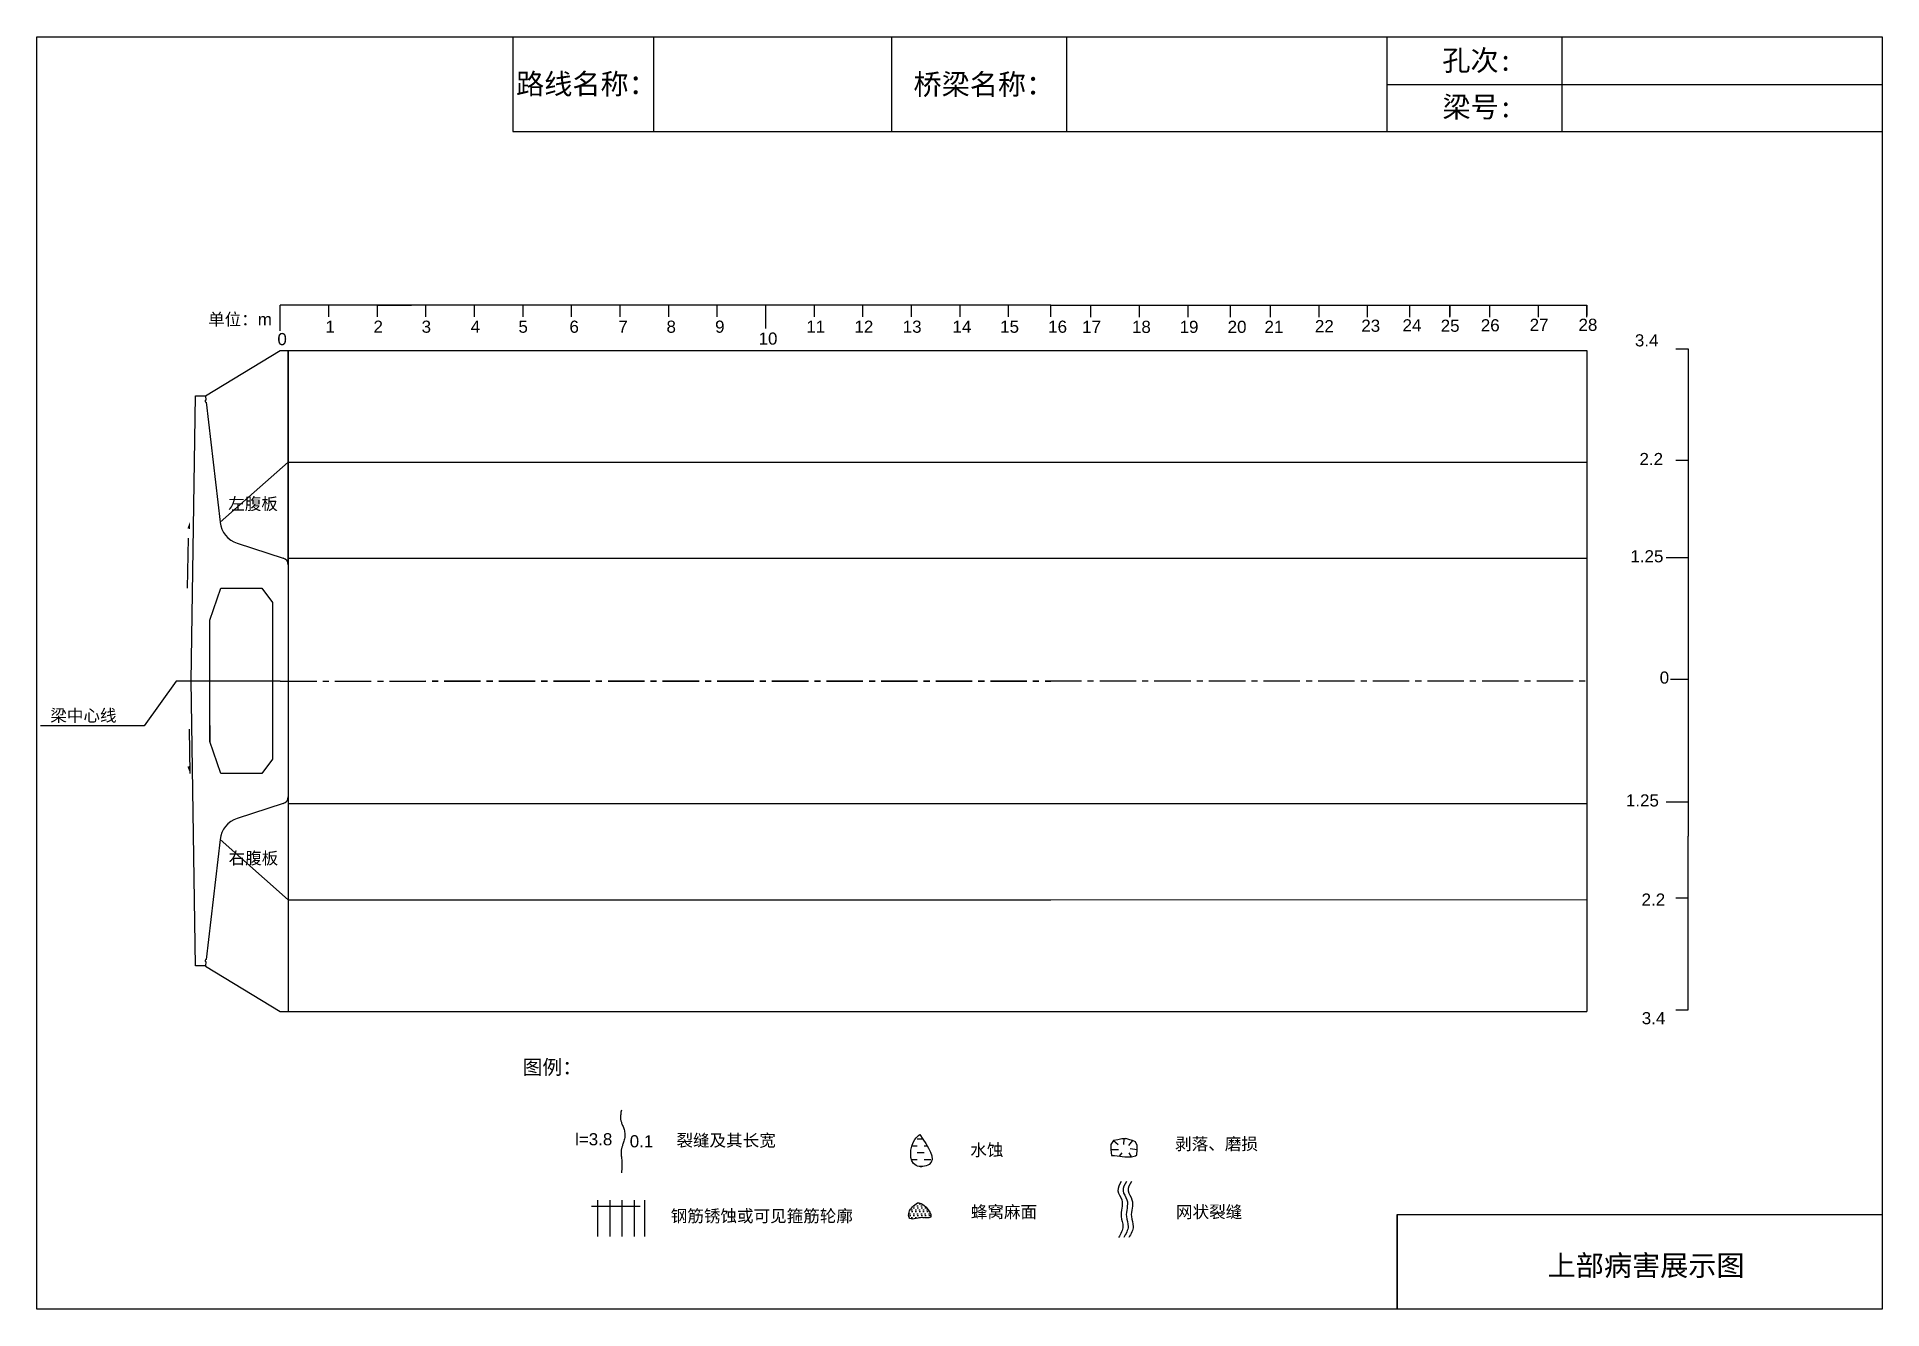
# Model space of a CAD drawing. Header units: millimetres. Extents: x 3555.8 to 3593.8, y 1860.2 to 1886.4.
import ezdxf

# ---------------------------------------------------------------- set-up
doc = ezdxf.new("R2010")
doc.units = ezdxf.units.MM
for name, pattern in [('1', [2, 1, 1]), ('CENTER2', [1.125, 0.75, -0.125, 0.125, -0.125]), ('DASHED', [0.75, 0.5, -0.25])]:
    doc.linetypes.add(name, pattern=pattern)
for name, color, linetype in [('1', 1, 'Continuous'), ('加固措施', 7, 'Continuous'), ('图层1', 7, 'Continuous'), ('病害', 5, 'Continuous')]:
    doc.layers.add(name, color=color, linetype=linetype)
doc.styles.get("Standard").update_dxf_attribs({"font": 'arial.ttf'})
doc.styles.add('汉字', font='')
doc.styles.get('汉字').set_extended_font_data('SimSun')
pattern_1 = [(0, (3271.80363, 1839.14472), (0.0396875, 0.079375), [0, -0.079375])]
pattern_2 = [(0, (3064.352286, 1809.57423), (0.0396875, 0.079375), [0, -0.079375])]
pattern_3 = [(0, (3302.07756, 1845.5972), (0.142875, 0.142875), [0.142875, -0.142875])]

# ---------------------------------------------------------------- blocks, each defined once
blk = doc.blocks.new('adfsd')
at = {"lineweight": -2, "ltscale": 0.5}
for p, q in [((1140.876, -3083.768), (1140.94, -3083.769)), ((1140.897, -3083.694), (1140.936, -3083.729)), ((1140.948, -3083.824), (1140.969, -3083.796)), ((1140.983, -3083.682), (1140.981, -3083.729)), ((1141.053, -3083.694), (1141.022, -3083.735)), ((1141.045, -3083.83), (1141.028, -3083.796)), ((1141.094, -3083.772), (1141.036, -3083.763))]:
    blk.add_line(p, q, dxfattribs=at)
blk.add_lwpolyline([(1141, -3083.682), (1140.967, -3083.682), (1140.934, -3083.69), (1140.897, -3083.694), (1140.876, -3083.727), (1140.876, -3083.768), (1140.88, -3083.818), (1140.905, -3083.818), (1140.991, -3083.83), (1141.045, -3083.83), (1141.078, -3083.822), (1141.09, -3083.814), (1141.094, -3083.772), (1141.094, -3083.735), (1141.078, -3083.707), (1141.053, -3083.694), (1141.033, -3083.69), (1141, -3083.678)], dxfattribs=at)

msp = doc.modelspace()

# ---------------------------------------------------------------- hatches: boundary and pattern name
at = {"layer": '加固措施', "lineweight": -2}
h = msp.add_hatch(dxfattribs=at)
h.set_pattern_fill('DASH', color=256, scale=0.045)
h.set_pattern_definition(pattern_3)
edge = h.paths.add_edge_path()
edge.add_spline(control_points=[(3574.025, 1863.834), (3573.99, 1863.803), (3573.823, 1863.655), (3573.778, 1863.118), (3574.448, 1863.213), (3574.201, 1863.577), (3574.025, 1863.834)], knot_values=[0, 0, 0, 0, 3.237042, 15.187225, 21.182779, 35.601669, 35.601669, 35.601669, 35.601669], degree=3, periodic=0)
h = msp.add_hatch(dxfattribs=at)
h.set_pattern_fill('DASH', color=256, scale=0.045)
h.set_pattern_definition(pattern_3)
edge = h.paths.add_edge_path()
edge.add_spline(control_points=[(3574.025, 1863.834), (3573.99, 1863.803), (3573.823, 1863.655), (3573.778, 1863.118), (3574.448, 1863.213), (3574.201, 1863.577), (3574.025, 1863.834)], knot_values=[0, 0, 0, 0, 3.237042, 15.187225, 21.182779, 35.601669, 35.601669, 35.601669, 35.601669], degree=3, periodic=0)
h = msp.add_hatch(dxfattribs=at)
h.set_pattern_fill('DOTS', scale=0.05)
h.set_pattern_definition(pattern_1)
edge = h.paths.add_edge_path()
edge.add_spline(control_points=[(3573.978, 1862.422), (3573.904, 1862.371), (3573.798, 1862.298), (3573.786, 1862.029), (3574.036, 1862.153), (3574.375, 1862.056), (3574.123, 1862.428), (3573.986, 1862.422), (3573.978, 1862.422)], knot_values=[0, 0, 0, 0, 5.205471, 7.397577, 12.944796, 16.169923, 23.88441, 24.400432, 24.400432, 24.400432, 24.400432], degree=3, periodic=0)
h = msp.add_hatch(dxfattribs=at)
h.set_pattern_fill('DOTS', scale=0.05)
h.set_pattern_definition(pattern_1)
edge = h.paths.add_edge_path()
edge.add_spline(control_points=[(3573.978, 1862.422), (3573.904, 1862.371), (3573.798, 1862.298), (3573.786, 1862.029), (3574.036, 1862.153), (3574.375, 1862.056), (3574.123, 1862.428), (3573.986, 1862.422), (3573.978, 1862.422)], knot_values=[0, 0, 0, 0, 5.205471, 7.397577, 12.944796, 16.169923, 23.88441, 24.400432, 24.400432, 24.400432, 24.400432], degree=3, periodic=0)
at = {"layer": '病害', "lineweight": -2}
h = msp.add_hatch(dxfattribs=at)
h.set_pattern_fill('DOTS', color=4, scale=0.05, style=0)
h.set_pattern_definition(pattern_2)
edge = h.paths.add_edge_path()
edge.add_spline(control_points=[(3573.978, 1862.422), (3573.904, 1862.371), (3573.798, 1862.298), (3573.786, 1862.029), (3574.036, 1862.153), (3574.375, 1862.056), (3574.123, 1862.428), (3573.986, 1862.422), (3573.978, 1862.422)], knot_values=[0, 0, 0, 0, 1.041094, 1.479515, 2.588959, 3.233985, 4.776882, 4.880086, 4.880086, 4.880086, 4.880086], degree=3, periodic=0)
h = msp.add_hatch(dxfattribs=at)
h.set_pattern_fill('DOTS', color=4, scale=0.05, style=0)
h.set_pattern_definition(pattern_2)
edge = h.paths.add_edge_path()
edge.add_spline(control_points=[(3573.978, 1862.422), (3573.904, 1862.371), (3573.798, 1862.298), (3573.786, 1862.029), (3574.036, 1862.153), (3574.375, 1862.056), (3574.123, 1862.428), (3573.986, 1862.422), (3573.978, 1862.422)], knot_values=[0, 0, 0, 0, 1.041094, 1.479515, 2.588959, 3.233985, 4.776882, 4.880086, 4.880086, 4.880086, 4.880086], degree=3, periodic=0)

# ---------------------------------------------------------------- linework, layer by layer
at = {"color": 0, "linetype": 'ByBlock'}
for p, q in [((3555.842, 1886.435), (3593.842, 1886.435)), ((3565.644, 1886.435), (3565.644, 1884.487)), ((3573.443, 1886.435), (3573.443, 1884.487)), ((3583.642, 1886.435), (3583.642, 1884.487)), ((3587.244, 1886.431), (3587.244, 1884.483)), ((3593.842, 1886.435), (3593.842, 1860.235)), ((3565.644, 1884.487), (3593.842, 1884.487)), ((3576.725, 1880.91), (3580.421, 1880.91)), ((3580.421, 1880.91), (3584.117, 1880.91)), ((3561.017, 1875.562), (3561.017, 1879.975)), ((3561.017, 1879.975), (3561.017, 1866.365)), ((3561.017, 1877.675), (3559.614, 1876.438)), ((3589.845, 1876.427), (3589.845, 1869.977)), ((3589.845, 1875.705), (3589.398, 1875.705)), ((3589.845, 1873.202), (3589.484, 1873.202)), ((3589.845, 1870.677), (3589.398, 1870.677)), ((3561.017, 1868.665), (3559.614, 1869.909)), ((3583.857, 1860.235), (3583.857, 1862.183)), ((3583.857, 1862.183), (3593.842, 1862.183)), ((3593.842, 1860.235), (3555.842, 1860.235))]:
    msp.add_line(p, q, dxfattribs=at)
at = {"color": 0}
for p, q in [((3560.854, 1880.381), (3560.854, 1880.91)), ((3576.725, 1880.91), (3560.854, 1880.91)), ((3560.854, 1880.381), (3560.854, 1880.91)), ((3576.725, 1880.91), (3560.854, 1880.91)), ((3561.854, 1880.668), (3561.854, 1880.91)), ((3561.854, 1880.668), (3561.854, 1880.91)), ((3562.854, 1880.668), (3562.854, 1880.91)), ((3562.854, 1880.91), (3563.554, 1880.91)), ((3562.854, 1880.668), (3562.854, 1880.91)), ((3562.854, 1880.91), (3563.554, 1880.91)), ((3563.854, 1880.668), (3563.854, 1880.91)), ((3563.854, 1880.668), (3563.854, 1880.91)), ((3564.854, 1880.668), (3564.854, 1880.91)), ((3564.854, 1880.668), (3564.854, 1880.91)), ((3565.854, 1880.668), (3565.854, 1880.91)), ((3565.854, 1880.668), (3565.854, 1880.91)), ((3566.854, 1880.668), (3566.854, 1880.91)), ((3566.854, 1880.668), (3566.854, 1880.91)), ((3567.854, 1880.668), (3567.854, 1880.91)), ((3567.854, 1880.668), (3567.854, 1880.91)), ((3568.854, 1880.668), (3568.854, 1880.91)), ((3568.854, 1880.668), (3568.854, 1880.91)), ((3569.854, 1880.668), (3569.854, 1880.91)), ((3569.854, 1880.668), (3569.854, 1880.91)), ((3570.854, 1880.427), (3570.854, 1880.91)), ((3570.854, 1880.427), (3570.854, 1880.91)), ((3571.854, 1880.668), (3571.854, 1880.91)), ((3571.854, 1880.668), (3571.854, 1880.91)), ((3572.854, 1880.668), (3572.854, 1880.91)), ((3572.854, 1880.668), (3572.854, 1880.91)), ((3573.854, 1880.668), (3573.854, 1880.91)), ((3573.854, 1880.668), (3573.854, 1880.91)), ((3574.854, 1880.668), (3574.854, 1880.91)), ((3574.854, 1880.668), (3574.854, 1880.91)), ((3575.854, 1880.668), (3575.854, 1880.91)), ((3575.854, 1880.668), (3575.854, 1880.91)), ((3576.725, 1880.668), (3576.725, 1880.91)), ((3577.55, 1880.666), (3577.55, 1880.907)), ((3577.55, 1880.666), (3577.55, 1880.907)), ((3578.55, 1880.666), (3578.55, 1880.907)), ((3578.55, 1880.666), (3578.55, 1880.907)), ((3579.55, 1880.666), (3579.55, 1880.907)), ((3579.55, 1880.666), (3579.55, 1880.907)), ((3580.421, 1880.666), (3580.421, 1880.907)), ((3581.246, 1880.666), (3581.246, 1880.907)), ((3582.246, 1880.666), (3582.246, 1880.907)), ((3583.246, 1880.666), (3583.246, 1880.907)), ((3584.117, 1880.666), (3584.116, 1880.91)), ((3584.941, 1880.664), (3584.941, 1880.91)), ((3585.764, 1880.665), (3585.764, 1880.907)), ((3586.764, 1880.665), (3586.764, 1880.907)), ((3587.764, 1880.665), (3587.764, 1880.907)), ((3589.595, 1880.009), (3589.845, 1880.009)), ((3589.595, 1880.009), (3589.845, 1880.009)), ((3589.845, 1880.009), (3589.845, 1877.709)), ((3589.845, 1880.009), (3589.845, 1877.709)), ((3589.845, 1877.709), (3589.595, 1877.709)), ((3589.845, 1877.709), (3589.595, 1877.709)), ((3589.845, 1877.707), (3589.845, 1876.427)), ((3589.845, 1877.707), (3589.845, 1876.427)), ((3558.711, 1873.17), (3558.051, 1872.244)), ((3558.711, 1873.17), (3558.051, 1872.244)), ((3558.051, 1872.244), (3555.918, 1872.244)), ((3558.051, 1872.244), (3555.918, 1872.244)), ((3589.845, 1868.697), (3589.845, 1869.977)), ((3589.845, 1868.697), (3589.845, 1869.977)), ((3589.845, 1868.697), (3589.595, 1868.697)), ((3589.845, 1868.697), (3589.595, 1868.697)), ((3589.845, 1866.397), (3589.845, 1868.697)), ((3589.845, 1866.397), (3589.845, 1868.697)), ((3589.595, 1866.397), (3589.845, 1866.397)), ((3589.595, 1866.397), (3589.845, 1866.397))]:
    msp.add_line(p, q, dxfattribs=at)
for p, q in [((3584.116, 1880.91), (3584.941, 1880.91)), ((3584.941, 1880.91), (3584.941, 1880.677)), ((3584.941, 1880.91), (3587.764, 1880.91)), ((3587.764, 1880.907), (3587.764, 1880.696)), ((3559.314, 1879.045), (3560.854, 1879.975)), ((3559.314, 1879.045), (3560.854, 1879.975)), ((3560.854, 1879.975), (3587.764, 1879.977)), ((3560.854, 1879.975), (3576.725, 1879.975)), ((3587.764, 1879.977), (3587.764, 1866.365)), ((3561.017, 1877.675), (3587.764, 1877.677)), ((3561.017, 1877.675), (3576.725, 1877.675)), ((3561.017, 1875.701), (3587.764, 1875.702)), ((3560.854, 1873.17), (3558.711, 1873.17)), ((3560.854, 1873.17), (3558.711, 1873.17)), ((3561.017, 1870.645), (3587.764, 1870.645)), ((3561.017, 1868.665), (3587.764, 1868.667)), ((3561.017, 1868.665), (3576.725, 1868.665)), ((3559.314, 1867.295), (3560.854, 1866.365)), ((3559.314, 1867.295), (3560.854, 1866.365)), ((3560.854, 1866.365), (3580.423, 1866.365)), ((3560.854, 1866.365), (3587.764, 1866.365))]:
    msp.add_line(p, q)
at = {"color": 5, "linetype": '1', "ltscale": 7.5}
for p, q in [((3559.021, 1873.173), (3559.109, 1879.045)), ((3559.109, 1879.045), (3559.314, 1879.045)), ((3559.314, 1879.045), (3559.324, 1878.957)), ((3559.329, 1878.914), (3559.614, 1876.438)), ((3559.967, 1876.007), (3560.915, 1875.701)), ((3561.017, 1875.562), (3561.017, 1870.785)), ((3559.109, 1867.301), (3559.021, 1873.173)), ((3560.915, 1870.645), (3559.967, 1870.339)), ((3559.614, 1869.909), (3559.329, 1867.433)), ((3559.324, 1867.389), (3559.314, 1867.301)), ((3559.314, 1867.301), (3559.109, 1867.301))]:
    msp.add_line(p, q, dxfattribs=at)
at = {"color": 7, "linetype": 'Continuous', "ltscale": 7.5}
for p, q in [((3558.955, 1876.109), (3558.939, 1875.082)), ((3558.997, 1871.267), (3558.983, 1872.175))]:
    msp.add_line(p, q, dxfattribs=at)
at = {"color": 1, "linetype": 'CENTER2'}
for q in [(3587.764, 1873.172), (3576.725, 1873.17)]:
    msp.add_line((3560.854, 1873.17), q, dxfattribs=at)
at = {"color": 2, "linetype": '1', "ltscale": 7.5}
msp.add_line((3559.406, 1872.256), (3559.406, 1871.925), dxfattribs=at)
at = {"color": 1, "linetype": 'DASHED', "ltscale": 2}
for p, q in [((3567.39, 1862.477), (3567.39, 1861.727)), ((3567.39, 1862.477), (3567.39, 1861.727)), ((3567.64, 1862.477), (3567.64, 1861.727)), ((3567.64, 1862.477), (3567.64, 1861.727)), ((3567.89, 1862.477), (3567.89, 1861.727)), ((3567.89, 1862.477), (3567.89, 1861.727)), ((3568.14, 1862.477), (3568.14, 1861.727)), ((3568.14, 1862.477), (3568.14, 1861.727)), ((3568.354, 1862.479), (3568.354, 1861.729)), ((3568.354, 1862.479), (3568.354, 1861.729)), ((3567.265, 1862.352), (3568.515, 1862.352)), ((3567.265, 1862.352), (3568.515, 1862.352))]:
    msp.add_line(p, q, dxfattribs=at)
at = {"color": 0, "linetype": 'ByBlock'}
msp.add_lwpolyline([(3555.842, 1886.435), (3593.842, 1886.435), (3593.842, 1860.235), (3555.842, 1860.235)], close=True, dxfattribs=at)
at = {"color": 5}
for centre, start, end in [((3559.327, 1878.935), 96.5602, 276.5602), ((3559.327, 1867.411), 83.4398, 263.4398)]:
    msp.add_arc(centre, 0.022, start, end, dxfattribs=at)
for points in [[(3578.172, 1862.863), (3578.104, 1862.673), (3578.184, 1862.483), (3578.172, 1862.14), (3578.209, 1861.938), (3578.117, 1861.711)], [(3578.172, 1862.863), (3578.104, 1862.673), (3578.184, 1862.483), (3578.172, 1862.14), (3578.209, 1861.938), (3578.117, 1861.711)], [(3578.278, 1862.863), (3578.21, 1862.673), (3578.29, 1862.483), (3578.278, 1862.14), (3578.315, 1861.938), (3578.223, 1861.711)], [(3578.278, 1862.863), (3578.21, 1862.673), (3578.29, 1862.483), (3578.278, 1862.14), (3578.315, 1861.938), (3578.223, 1861.711)], [(3578.382, 1862.863), (3578.315, 1862.673), (3578.394, 1862.483), (3578.382, 1862.14), (3578.419, 1861.938), (3578.327, 1861.711)], [(3578.382, 1862.863), (3578.315, 1862.673), (3578.394, 1862.483), (3578.382, 1862.14), (3578.419, 1861.938), (3578.327, 1861.711)]]:
    msp.add_spline(points, degree=3)
at = {"lineweight": -2}
msp.add_spline([(3573.978, 1862.422), (3573.804, 1862.229), (3573.804, 1862.119), (3574.081, 1862.119), (3574.242, 1862.119), (3574.004, 1862.422), (3573.978, 1862.422)], degree=3, dxfattribs=at)
msp.add_spline([(3573.978, 1862.422), (3573.804, 1862.229), (3573.804, 1862.119), (3574.081, 1862.119), (3574.242, 1862.119), (3574.004, 1862.422), (3573.978, 1862.422)], degree=3, dxfattribs=at)
at = {"color": 7}
for points in [[(3558.997, 1876.452), (3558.995, 1876.375), (3558.943, 1876.317), (3558.994, 1876.297)], [(3558.997, 1871.267), (3558.995, 1871.345), (3558.943, 1871.403), (3558.994, 1871.423)]]:
    msp.add_solid(points, dxfattribs=at)
at = {"layer": '1', "color": 5, "linetype": '1', "ltscale": 7.5}
for p, q in [((3559.406, 1874.421), (3559.627, 1875.081)), ((3559.627, 1875.081), (3560.474, 1875.081)), ((3560.474, 1875.081), (3560.694, 1874.788)), ((3560.694, 1874.788), (3560.694, 1871.558)), ((3559.406, 1871.925), (3559.406, 1874.421)), ((3559.627, 1871.265), (3559.406, 1871.925)), ((3560.694, 1871.558), (3560.474, 1871.265)), ((3560.474, 1871.265), (3559.627, 1871.265))]:
    msp.add_line(p, q, dxfattribs=at)
for centre, major_axis, start_param, end_param in [((3560.124, 1876.496), (-0.363, 0.363), 0.899895, 2.044152), ((3560.87, 1875.562), (-0.104, 0.104), 3.926991, 5.185745), ((3560.87, 1870.785), (-0.104, -0.104), 1.09744, 2.356194), ((3560.124, 1869.85), (-0.363, 0.363), 5.809829, 6.954086)]:
    msp.add_ellipse(centre, major_axis=major_axis, ratio=1, start_param=start_param, end_param=end_param, dxfattribs=at)
at = {"layer": '加固措施', "lineweight": -2}
msp.add_spline([(3574.025, 1863.834), (3573.925, 1863.729), (3573.947, 1863.192), (3574.216, 1863.214), (3574.025, 1863.834)], degree=3, dxfattribs=at)
msp.add_spline([(3574.025, 1863.834), (3573.925, 1863.729), (3573.947, 1863.192), (3574.216, 1863.214), (3574.025, 1863.834)], degree=3, dxfattribs=at)
at = {"layer": '图层1', "lineweight": -2}
msp.add_open_spline([(3567.879, 1864.333), (3567.876, 1864.317), (3567.873, 1864.302), (3567.866, 1864.256), (3567.862, 1864.227), (3567.86, 1864.186), (3567.86, 1864.173), (3567.862, 1864.153), (3567.862, 1864.145), (3567.865, 1864.13), (3567.867, 1864.122), (3567.874, 1864.095), (3567.881, 1864.073), (3567.899, 1864.027), (3567.91, 1864.002), (3567.929, 1863.947), (3567.939, 1863.918), (3567.948, 1863.867), (3567.95, 1863.847), (3567.95, 1863.808), (3567.949, 1863.789), (3567.944, 1863.752), (3567.94, 1863.735), (3567.932, 1863.701), (3567.927, 1863.685), (3567.915, 1863.645), (3567.907, 1863.622), (3567.892, 1863.579), (3567.886, 1863.559), (3567.879, 1863.531), (3567.878, 1863.522), (3567.875, 1863.507), (3567.874, 1863.5), (3567.873, 1863.485), (3567.873, 1863.478), (3567.872, 1863.451), (3567.873, 1863.43), (3567.877, 1863.385), (3567.88, 1863.361), (3567.884, 1863.318), (3567.886, 1863.301), (3567.888, 1863.268), (3567.889, 1863.253), (3567.889, 1863.223), (3567.889, 1863.208), (3567.888, 1863.163), (3567.887, 1863.135), (3567.883, 1863.085), (3567.882, 1863.063), (3567.88, 1863.042)], degree=3, knots=[0, 0, 0, 0, 0.93103, 0.93103, 2.904338, 2.904338, 3.933552, 3.933552, 4.598026, 4.598026, 5.2625, 5.2625, 6.799065, 6.799065, 8.335629, 8.335629, 9.872194, 9.872194, 10.744529, 10.744529, 11.616864, 11.616864, 12.4892, 12.4892, 13.361535, 13.361535, 14.755665, 14.755665, 16.149795, 16.149795, 16.835641, 16.835641, 17.410365, 17.410365, 17.98509, 17.98509, 19.45733, 19.45733, 20.929571, 20.929571, 21.910052, 21.910052, 22.722819, 22.722819, 23.535585, 23.535585, 25.161117, 25.161117, 26.428502, 26.428502, 26.428502, 26.428502], dxfattribs=at)
msp.add_open_spline([(3567.879, 1864.333), (3567.876, 1864.317), (3567.873, 1864.302), (3567.866, 1864.256), (3567.862, 1864.227), (3567.86, 1864.186), (3567.86, 1864.173), (3567.862, 1864.153), (3567.862, 1864.145), (3567.865, 1864.13), (3567.867, 1864.122), (3567.874, 1864.095), (3567.881, 1864.073), (3567.899, 1864.027), (3567.91, 1864.002), (3567.929, 1863.947), (3567.939, 1863.918), (3567.948, 1863.867), (3567.95, 1863.847), (3567.95, 1863.808), (3567.949, 1863.789), (3567.944, 1863.752), (3567.94, 1863.735), (3567.932, 1863.701), (3567.927, 1863.685), (3567.915, 1863.645), (3567.907, 1863.622), (3567.892, 1863.579), (3567.886, 1863.559), (3567.879, 1863.531), (3567.878, 1863.522), (3567.875, 1863.507), (3567.874, 1863.5), (3567.873, 1863.485), (3567.873, 1863.478), (3567.872, 1863.451), (3567.873, 1863.43), (3567.877, 1863.385), (3567.88, 1863.361), (3567.884, 1863.318), (3567.886, 1863.301), (3567.888, 1863.268), (3567.889, 1863.253), (3567.889, 1863.223), (3567.889, 1863.208), (3567.888, 1863.163), (3567.887, 1863.135), (3567.883, 1863.085), (3567.882, 1863.063), (3567.88, 1863.042)], degree=3, knots=[0, 0, 0, 0, 0.93103, 0.93103, 2.904338, 2.904338, 3.933552, 3.933552, 4.598026, 4.598026, 5.2625, 5.2625, 6.799065, 6.799065, 8.335629, 8.335629, 9.872194, 9.872194, 10.744529, 10.744529, 11.616864, 11.616864, 12.4892, 12.4892, 13.361535, 13.361535, 14.755665, 14.755665, 16.149795, 16.149795, 16.835641, 16.835641, 17.410365, 17.410365, 17.98509, 17.98509, 19.45733, 19.45733, 20.929571, 20.929571, 21.910052, 21.910052, 22.722819, 22.722819, 23.535585, 23.535585, 25.161117, 25.161117, 26.428502, 26.428502, 26.428502, 26.428502], dxfattribs=at)
at = {"layer": '病害', "color": 5}
for p, q in [((3565.644, 1886.435), (3565.644, 1884.487)), ((3573.443, 1886.435), (3573.443, 1884.487)), ((3583.642, 1886.435), (3583.642, 1884.487)), ((3593.842, 1886.435), (3593.842, 1884.487)), ((3565.644, 1884.487), (3583.602, 1884.487)), ((3583.602, 1884.487), (3593.842, 1884.487)), ((3583.857, 1862.183), (3593.842, 1862.183)), ((3583.857, 1862.183), (3583.857, 1860.235))]:
    msp.add_line(p, q, dxfattribs=at)
at = {"layer": '病害', "color": 0}
for p, q in [((3568.54, 1886.435), (3568.54, 1884.487)), ((3577.044, 1886.435), (3577.044, 1884.487)), ((3583.643, 1885.457), (3593.842, 1885.457))]:
    msp.add_line(p, q, dxfattribs=at)

# ---------------------------------------------------------------- block references
at = {"color": 0, "xscale": 2.5, "yscale": 2.5, "zscale": 2.5}
msp.add_blockref('adfsd', (725.769, 9572.945), dxfattribs=at)
msp.add_blockref('adfsd', (725.769, 9572.945), dxfattribs=at)

# ---------------------------------------------------------------- texts
for s, p in [('单位：m', (3559.368, 1880.493)), ('单位：m', (3559.368, 1880.493)), ('0', (3560.795, 1880.087)), ('0', (3560.795, 1880.087)), ('1', (3561.785, 1880.342)), ('1', (3561.785, 1880.342)), ('2', (3562.774, 1880.342)), ('2', (3562.774, 1880.342)), ('3', (3563.765, 1880.342)), ('3', (3563.765, 1880.342)), ('4', (3564.775, 1880.342)), ('4', (3564.775, 1880.342)), ('5', (3565.759, 1880.342)), ('5', (3565.759, 1880.342)), ('6', (3566.809, 1880.342)), ('6', (3566.809, 1880.342)), ('7', (3567.816, 1880.342)), ('7', (3567.816, 1880.342)), ('8', (3568.808, 1880.342)), ('8', (3568.808, 1880.342)), ('9', (3569.809, 1880.342)), ('9', (3569.809, 1880.342)), ('10', (3570.704, 1880.097)), ('10', (3570.704, 1880.097)), ('11', (3571.687, 1880.342)), ('11', (3571.687, 1880.342)), ('12', (3572.679, 1880.342)), ('12', (3572.679, 1880.342)), ('13', (3573.673, 1880.342)), ('13', (3573.673, 1880.342)), ('14', (3574.698, 1880.342)), ('14', (3574.698, 1880.342)), ('15', (3575.679, 1880.342)), ('15', (3575.679, 1880.342)), ('16', (3576.668, 1880.342)), ('16', (3576.668, 1880.342)), ('17', (3577.369, 1880.339)), ('18', (3578.394, 1880.339)), ('19', (3579.375, 1880.339)), ('20', (3580.364, 1880.339)), ('21', (3581.123, 1880.339)), ('22', (3582.162, 1880.354)), ('23', (3583.117, 1880.362)), ('24', (3583.966, 1880.37)), ('25', (3584.752, 1880.362)), ('26', (3585.578, 1880.371)), ('27', (3586.584, 1880.381)), ('28', (3587.59, 1880.381)), ('3.4', (3588.751, 1880.061)), ('2.2', (3588.846, 1877.617)), ('左腹板', (3559.781, 1876.696)), ('左腹板', (3559.781, 1876.696)), ('1.25', (3588.659, 1875.614)), ('0', (3589.262, 1873.116)), ('梁中心线', (3556.118, 1872.335)), ('梁中心线', (3556.118, 1872.335)), ('1.25', (3588.566, 1870.586)), ('右腹板', (3559.79, 1869.397)), ('右腹板', (3559.79, 1869.397)), ('2.2', (3588.889, 1868.544)), ('3.4', (3588.893, 1866.102))]:
    msp.add_text(s, height=0.25).set_placement(p)
at = {"layer": '图层1', "style": '汉字'}
for s, p in [('孔次:', (3584.785, 1885.739)), ('路线名称：', (3565.71, 1885.254)), ('桥梁名称：', (3573.894, 1885.246)), ('梁号:', (3584.788, 1884.78)), ('上部病害展示图', (3586.953, 1860.921))]:
    msp.add_text(s, height=0.425, dxfattribs=at).set_placement(p)
at = {"layer": '图层1', "lineweight": -2, "attachment_point": 1}
for s, insert, char_height in [('图例：', (3565.843, 1865.367), 0.3), ('图例：', (3565.843, 1865.367), 0.3), ('l=3.8', (3566.925, 1863.858), 0.25), ('l=3.8', (3566.925, 1863.858), 0.25), ('0.1', (3568.051, 1863.816), 0.25), ('0.1', (3568.051, 1863.816), 0.25), ('裂缝及其长宽', (3569.013, 1863.834), 0.25), ('裂缝及其长宽', (3569.013, 1863.834), 0.25), ('水蚀', (3575.065, 1863.637), 0.25), ('水蚀', (3575.065, 1863.637), 0.25), ('剥落、磨损', (3579.283, 1863.763), 0.25), ('剥落、磨损', (3579.283, 1863.763), 0.25), ('蜂窝麻面', (3575.076, 1862.362), 0.25), ('蜂窝麻面', (3575.076, 1862.362), 0.25), ('网状裂缝', (3579.301, 1862.362), 0.25), ('网状裂缝', (3579.301, 1862.362), 0.25), ('钢筋锈蚀或可见箍筋轮廓', (3568.896, 1862.278), 0.25), ('钢筋锈蚀或可见箍筋轮廓', (3568.896, 1862.278), 0.25)]:
    msp.add_mtext(s, dxfattribs=dict(at, insert=insert, char_height=char_height))

doc.saveas('drawing.dxf')
